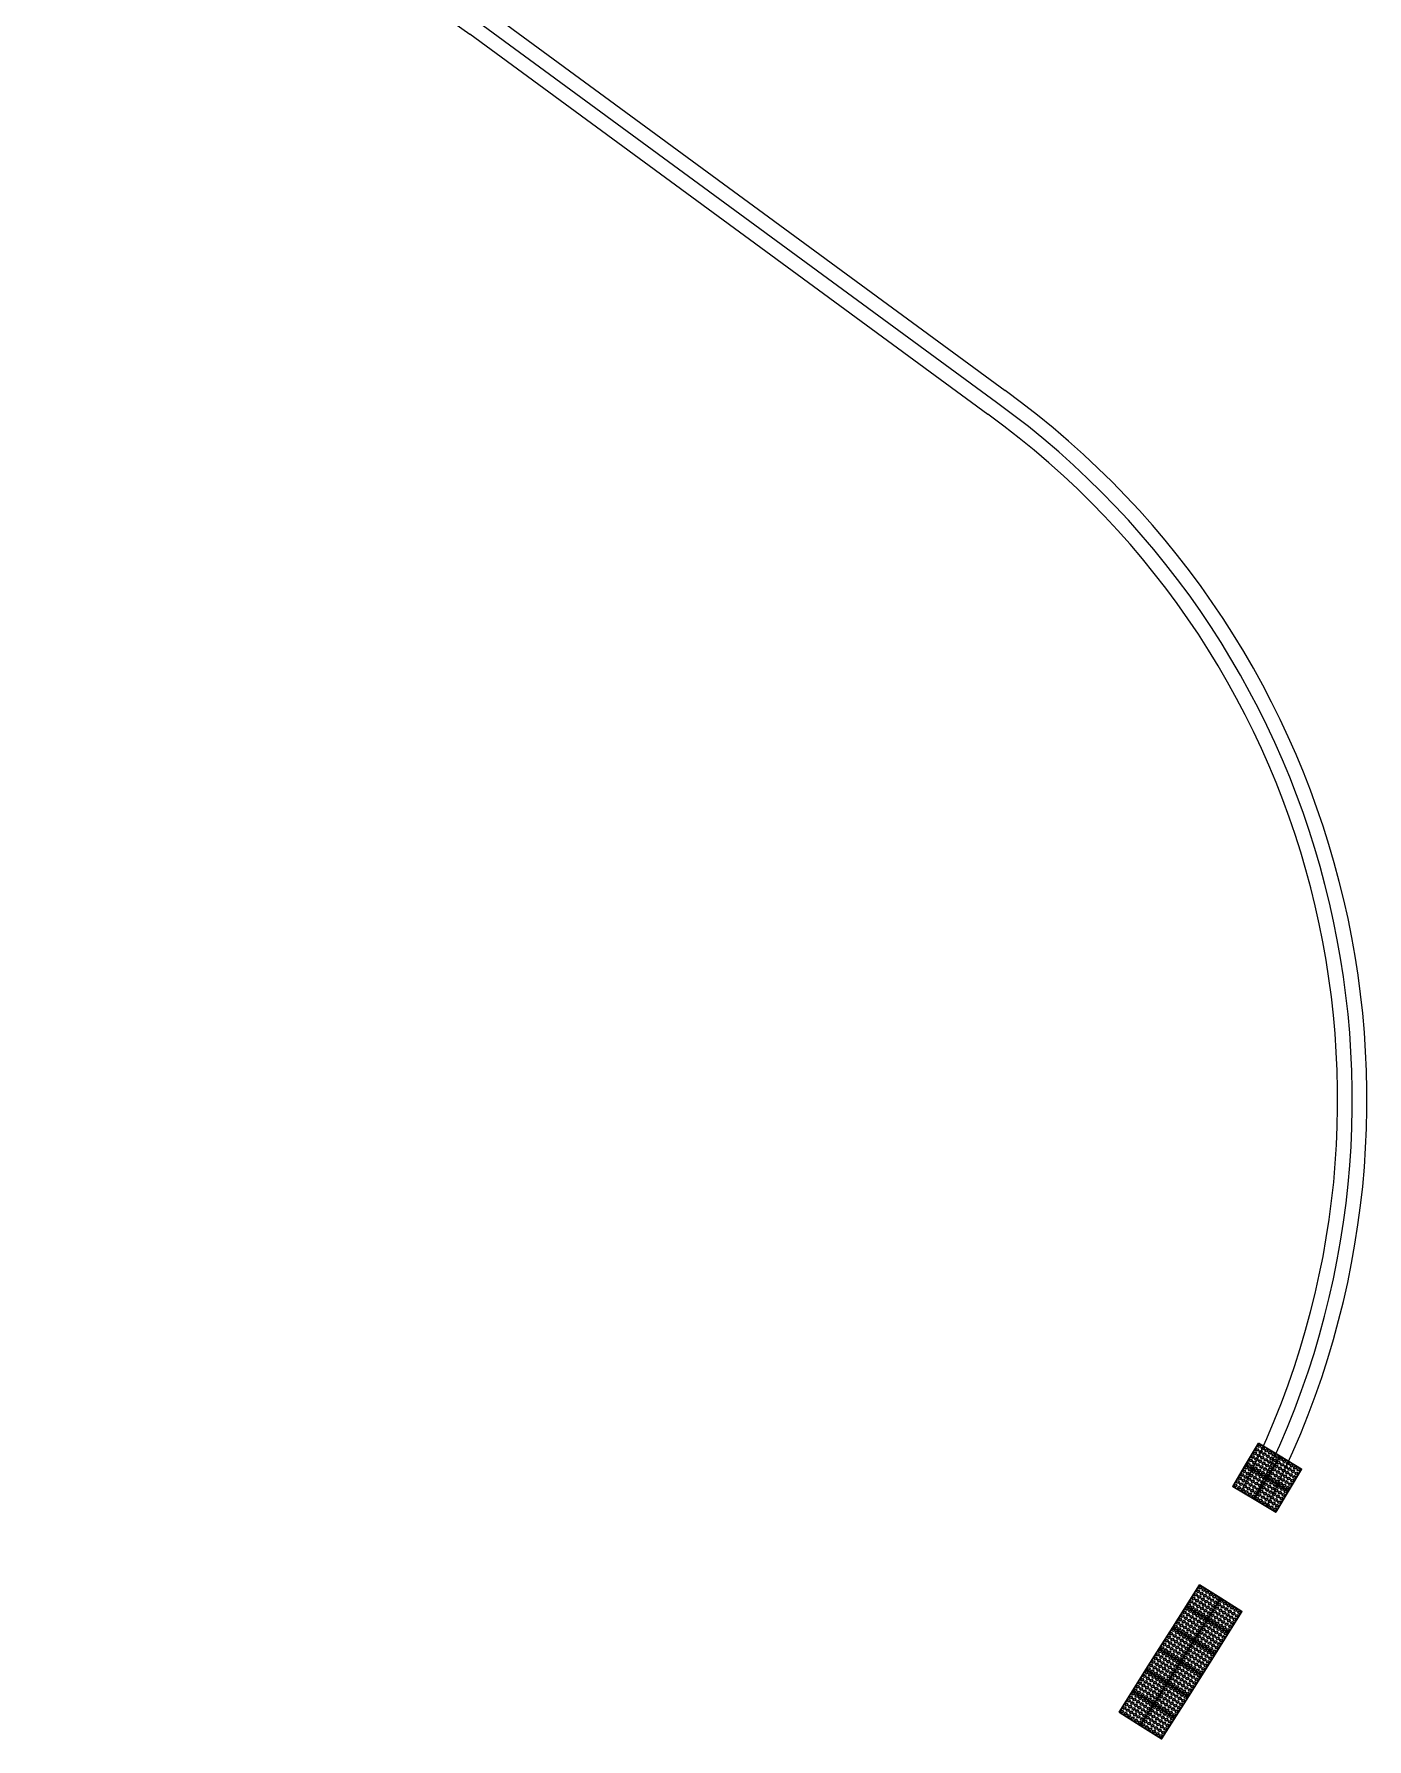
# Model space of a CAD drawing. Header units: millimetres. Extents: x 832728086 to 834530684, y 817551485 to 818349469.
# Drawn here: x 832728256.04 to 832728271.97, y 817960447.4 to 817960467.79 of the extents above; entities that cross this region are included whole.
import ezdxf

# ---------------------------------------------------------------- set-up
doc = ezdxf.new("R2010")
doc.units = ezdxf.units.MM
doc.header["$LTSCALE"] = 100
doc.layers.add('000-helpline', color=30, linetype='Continuous', lineweight=30, plot=False)
doc.layers.add('000-Tactile-l', color=8, linetype='Continuous')

# ---------------------------------------------------------------- blocks, each defined once
blk = doc.blocks.new('tactile')
at = {"layer": '000-helpline', "ltscale": 0.015}
for points in [[(834142.374, 817931.171), (834142.631, 817931.016), (834142.477, 817930.759), (834142.219, 817930.913)], [(834142.219, 817930.913), (834142.477, 817930.759), (834142.322, 817930.502), (834142.065, 817930.656)], [(834142.631, 817931.016), (834142.888, 817930.862), (834142.734, 817930.604), (834142.477, 817930.759)], [(834142.477, 817930.759), (834142.734, 817930.604), (834142.579, 817930.347), (834142.322, 817930.502)], [(834141.509, 817929.225), (834141.669, 817929.478), (834141.922, 817929.318), (834141.762, 817929.065)], [(834141.762, 817929.065), (834141.922, 817929.318), (834142.176, 817929.158), (834142.016, 817928.904)], [(834141.348, 817928.971), (834141.509, 817929.225), (834141.762, 817929.065), (834141.602, 817928.811)], [(834141.602, 817928.811), (834141.762, 817929.065), (834142.016, 817928.904), (834141.856, 817928.651)], [(834141.188, 817928.717), (834141.348, 817928.971), (834141.602, 817928.811), (834141.442, 817928.557)], [(834141.028, 817928.464), (834141.188, 817928.717), (834141.442, 817928.557), (834141.282, 817928.304)], [(834141.442, 817928.557), (834141.602, 817928.811), (834141.856, 817928.651), (834141.696, 817928.397)], [(834140.868, 817928.21), (834141.028, 817928.464), (834141.282, 817928.304), (834141.122, 817928.05)], [(834141.282, 817928.304), (834141.442, 817928.557), (834141.696, 817928.397), (834141.535, 817928.143)], [(834141.122, 817928.05), (834141.282, 817928.304), (834141.535, 817928.143), (834141.375, 817927.89)], [(834140.708, 817927.956), (834140.868, 817928.21), (834141.122, 817928.05), (834140.961, 817927.796)], [(834140.961, 817927.796), (834141.122, 817928.05), (834141.375, 817927.89), (834141.215, 817927.636)]]:
    blk.add_lwpolyline(points, close=True, dxfattribs=at)
at = {"layer": '000-Tactile-l', "ltscale": 5e-05}
for p, q in [((834139.346, 817943.757), (834133.151, 817948.305)), ((834139.14, 817943.474), (834132.947, 817948.021)), ((834139.243, 817943.616), (834133.049, 817948.163))]:
    blk.add_line(p, q, dxfattribs=at)
at = {"layer": '000-Tactile-l'}
for points in [[(834142.065, 817930.656), (834142.374, 817931.171), (834142.888, 817930.862), (834142.579, 817930.347)], [(834141.856, 817928.651), (834141.348, 817928.971), (834141.669, 817929.478), (834142.176, 817929.158)], [(834141.535, 817928.143), (834141.028, 817928.464), (834141.348, 817928.971), (834141.856, 817928.651)], [(834141.215, 817927.636), (834140.708, 817927.956), (834141.028, 817928.464), (834141.535, 817928.143)]]:
    blk.add_lwpolyline(points, close=True, dxfattribs=at)
at = {"layer": '000-Tactile-l', "ltscale": 0.015}
for centre, radius in [((834142.357, 817931.093), 0.0175), ((834142.357, 817931.093), 0.0125), ((834142.383, 817931.136), 0.0175), ((834142.383, 817931.136), 0.0125), ((834142.425, 817931.11), 0.0175), ((834142.425, 817931.11), 0.0125), ((834142.468, 817931.085), 0.0175), ((834142.228, 817930.879), 0.0175), ((834142.254, 817930.922), 0.0175), ((834142.254, 817930.922), 0.0125), ((834142.28, 817930.965), 0.0175), ((834142.28, 817930.965), 0.0125), ((834142.297, 817930.896), 0.0175), ((834142.297, 817930.896), 0.0125), ((834142.305, 817931.008), 0.0175), ((834142.305, 817931.008), 0.0125), ((834142.322, 817930.939), 0.0175), ((834142.322, 817930.939), 0.0125), ((834142.331, 817931.051), 0.0175), ((834142.331, 817931.051), 0.0125), ((834142.348, 817930.982), 0.0175), ((834142.348, 817930.982), 0.0125), ((834142.365, 817930.913), 0.0175), ((834142.365, 817930.913), 0.0125), ((834142.374, 817931.025), 0.0175), ((834142.374, 817931.025), 0.0125), ((834142.391, 817930.956), 0.0175), ((834142.391, 817930.956), 0.0125), ((834142.4, 817931.068), 0.0175), ((834142.4, 817931.068), 0.0125), ((834142.408, 817930.888), 0.0175), ((834142.408, 817930.888), 0.0125), ((834142.417, 817930.999), 0.0175), ((834142.417, 817930.999), 0.0125), ((834142.434, 817930.93), 0.0175), ((834142.434, 817930.93), 0.0125), ((834142.443, 817931.042), 0.0175), ((834142.443, 817931.042), 0.0125), ((834142.46, 817930.973), 0.0175), ((834142.46, 817930.973), 0.0125), ((834142.468, 817931.085), 0.0125), ((834142.477, 817930.905), 0.0175), ((834142.477, 817930.905), 0.0125), ((834142.485, 817931.016), 0.0175), ((834142.485, 817931.016), 0.0125), ((834142.502, 817930.948), 0.0175), ((834142.502, 817930.948), 0.0125), ((834142.511, 817931.059), 0.0175), ((834142.511, 817931.059), 0.0125), ((834142.52, 817930.879), 0.0175), ((834142.528, 817930.99), 0.0175), ((834142.528, 817930.99), 0.0125), ((834142.545, 817930.922), 0.0175), ((834142.545, 817930.922), 0.0125), ((834142.554, 817931.033), 0.0175), ((834142.554, 817931.033), 0.0125), ((834142.571, 817930.965), 0.0175), ((834142.571, 817930.965), 0.0125), ((834142.588, 817930.896), 0.0175), ((834142.588, 817930.896), 0.0125), ((834142.597, 817931.007), 0.0175), ((834142.597, 817931.007), 0.0125), ((834142.614, 817930.939), 0.0175), ((834142.614, 817930.939), 0.0125), ((834142.64, 817930.982), 0.0175), ((834142.64, 817930.982), 0.0125), ((834142.657, 817930.913), 0.0175), ((834142.657, 817930.913), 0.0125), ((834142.683, 817930.956), 0.0175), ((834142.683, 817930.956), 0.0125), ((834142.7, 817930.887), 0.0175), ((834142.7, 817930.887), 0.0125), ((834142.725, 817930.93), 0.0175), ((834142.725, 817930.93), 0.0125), ((834142.768, 817930.904), 0.0175), ((834142.768, 817930.904), 0.0125), ((834142.811, 817930.879), 0.0175), ((834142.125, 817930.708), 0.0175), ((834142.125, 817930.708), 0.0125), ((834142.151, 817930.751), 0.0175), ((834142.151, 817930.751), 0.0125), ((834142.168, 817930.682), 0.0175), ((834142.168, 817930.682), 0.0125), ((834142.177, 817930.793), 0.0175), ((834142.177, 817930.793), 0.0125), ((834142.194, 817930.725), 0.0175), ((834142.194, 817930.725), 0.0125), ((834142.202, 817930.836), 0.0175), ((834142.202, 817930.836), 0.0125), ((834142.219, 817930.768), 0.0175), ((834142.219, 817930.768), 0.0125), ((834142.228, 817930.879), 0.0125), ((834142.236, 817930.699), 0.0175), ((834142.236, 817930.699), 0.0125), ((834142.245, 817930.81), 0.0175), ((834142.245, 817930.81), 0.0125), ((834142.262, 817930.742), 0.0175), ((834142.262, 817930.742), 0.0125), ((834142.271, 817930.853), 0.0175), ((834142.271, 817930.853), 0.0125), ((834142.288, 817930.785), 0.0175), ((834142.288, 817930.785), 0.0125), ((834142.305, 817930.716), 0.0175), ((834142.305, 817930.716), 0.0125), ((834142.314, 817930.828), 0.0175), ((834142.314, 817930.828), 0.0125), ((834142.331, 817930.759), 0.0175), ((834142.331, 817930.759), 0.0125), ((834142.339, 817930.87), 0.0175), ((834142.339, 817930.87), 0.0125), ((834142.348, 817930.69), 0.0175), ((834142.348, 817930.69), 0.0125), ((834142.357, 817930.802), 0.0175), ((834142.357, 817930.802), 0.0125), ((834142.374, 817930.733), 0.0175), ((834142.374, 817930.733), 0.0125), ((834142.382, 817930.845), 0.0175), ((834142.382, 817930.845), 0.0125), ((834142.399, 817930.776), 0.0175), ((834142.399, 817930.776), 0.0125), ((834142.417, 817930.707), 0.0175), ((834142.417, 817930.707), 0.0125), ((834142.425, 817930.819), 0.0175), ((834142.425, 817930.819), 0.0125), ((834142.442, 817930.75), 0.0175), ((834142.442, 817930.75), 0.0125), ((834142.451, 817930.862), 0.0175), ((834142.451, 817930.862), 0.0125), ((834142.459, 817930.682), 0.0175), ((834142.459, 817930.682), 0.0125), ((834142.468, 817930.793), 0.0175), ((834142.468, 817930.793), 0.0125), ((834142.485, 817930.725), 0.0175), ((834142.485, 817930.725), 0.0125), ((834142.494, 817930.836), 0.0175), ((834142.494, 817930.836), 0.0125), ((834142.511, 817930.767), 0.0175), ((834142.511, 817930.767), 0.0125), ((834142.52, 817930.879), 0.0125), ((834142.528, 817930.699), 0.0175), ((834142.528, 817930.699), 0.0125), ((834142.537, 817930.81), 0.0175), ((834142.537, 817930.81), 0.0125), ((834142.554, 817930.742), 0.0175), ((834142.554, 817930.742), 0.0125), ((834142.562, 817930.853), 0.0175), ((834142.562, 817930.853), 0.0125), ((834142.58, 817930.785), 0.0175), ((834142.58, 817930.785), 0.0125), ((834142.597, 817930.716), 0.0175), ((834142.597, 817930.716), 0.0125), ((834142.605, 817930.827), 0.0175), ((834142.605, 817930.827), 0.0125), ((834142.622, 817930.759), 0.0175), ((834142.622, 817930.759), 0.0125), ((834142.631, 817930.87), 0.0175), ((834142.631, 817930.87), 0.0125), ((834142.64, 817930.69), 0.0175), ((834142.64, 817930.69), 0.0125), ((834142.648, 817930.802), 0.0175), ((834142.648, 817930.802), 0.0125), ((834142.665, 817930.733), 0.0175), ((834142.665, 817930.733), 0.0125), ((834142.674, 817930.844), 0.0175), ((834142.674, 817930.844), 0.0125), ((834142.691, 817930.776), 0.0175), ((834142.691, 817930.776), 0.0125), ((834142.708, 817930.707), 0.0175), ((834142.708, 817930.707), 0.0125), ((834142.717, 817930.819), 0.0175), ((834142.717, 817930.819), 0.0125), ((834142.734, 817930.75), 0.0175), ((834142.734, 817930.75), 0.0125), ((834142.743, 817930.862), 0.0175), ((834142.743, 817930.862), 0.0125), ((834142.751, 817930.682), 0.0175), ((834142.751, 817930.682), 0.0125), ((834142.76, 817930.793), 0.0175), ((834142.76, 817930.793), 0.0125), ((834142.777, 817930.724), 0.0175), ((834142.777, 817930.724), 0.0125), ((834142.785, 817930.836), 0.0175), ((834142.785, 817930.836), 0.0125), ((834142.802, 817930.767), 0.0175), ((834142.802, 817930.767), 0.0125), ((834142.811, 817930.879), 0.0125), ((834142.828, 817930.81), 0.0175), ((834142.828, 817930.81), 0.0125), ((834142.854, 817930.853), 0.0175), ((834142.854, 817930.853), 0.0125), ((834142.099, 817930.665), 0.0175), ((834142.099, 817930.665), 0.0125), ((834142.142, 817930.639), 0.0175), ((834142.142, 817930.639), 0.0125), ((834142.185, 817930.613), 0.0175), ((834142.185, 817930.613), 0.0125), ((834142.211, 817930.656), 0.0175), ((834142.211, 817930.656), 0.0125), ((834142.228, 817930.588), 0.0175), ((834142.228, 817930.588), 0.0125), ((834142.254, 817930.63), 0.0175), ((834142.254, 817930.63), 0.0125), ((834142.271, 817930.562), 0.0175), ((834142.271, 817930.562), 0.0125), ((834142.279, 817930.673), 0.0175), ((834142.279, 817930.673), 0.0125), ((834142.296, 817930.605), 0.0175), ((834142.296, 817930.605), 0.0125), ((834142.314, 817930.536), 0.0175), ((834142.314, 817930.536), 0.0125), ((834142.322, 817930.647), 0.0175), ((834142.322, 817930.647), 0.0125), ((834142.339, 817930.579), 0.0175), ((834142.339, 817930.579), 0.0125), ((834142.356, 817930.51), 0.0175), ((834142.356, 817930.51), 0.0125), ((834142.365, 817930.622), 0.0175), ((834142.365, 817930.622), 0.0125), ((834142.382, 817930.553), 0.0175), ((834142.382, 817930.553), 0.0125), ((834142.391, 817930.665), 0.0175), ((834142.391, 817930.665), 0.0125), ((834142.399, 817930.485), 0.0175), ((834142.399, 817930.485), 0.0125), ((834142.408, 817930.596), 0.0175), ((834142.408, 817930.596), 0.0125), ((834142.425, 817930.527), 0.0175), ((834142.425, 817930.527), 0.0125), ((834142.434, 817930.639), 0.0175), ((834142.434, 817930.639), 0.0125), ((834142.451, 817930.57), 0.0175), ((834142.451, 817930.57), 0.0125), ((834142.468, 817930.502), 0.0175), ((834142.468, 817930.502), 0.0125), ((834142.477, 817930.613), 0.0175), ((834142.477, 817930.613), 0.0125), ((834142.494, 817930.544), 0.0175), ((834142.494, 817930.544), 0.0125), ((834142.502, 817930.656), 0.0175), ((834142.502, 817930.656), 0.0125), ((834142.511, 817930.476), 0.0175), ((834142.511, 817930.476), 0.0125), ((834142.519, 817930.587), 0.0175), ((834142.519, 817930.587), 0.0125), ((834142.536, 817930.519), 0.0175), ((834142.536, 817930.519), 0.0125), ((834142.545, 817930.63), 0.0175), ((834142.545, 817930.63), 0.0125), ((834142.562, 817930.562), 0.0175), ((834142.562, 817930.562), 0.0125), ((834142.571, 817930.673), 0.0175), ((834142.571, 817930.673), 0.0125), ((834142.579, 817930.493), 0.0175), ((834142.579, 817930.493), 0.0125), ((834142.588, 817930.604), 0.0175), ((834142.588, 817930.604), 0.0125), ((834142.605, 817930.536), 0.0175), ((834142.605, 817930.536), 0.0125), ((834142.614, 817930.647), 0.0175), ((834142.614, 817930.647), 0.0125), ((834142.631, 817930.579), 0.0175), ((834142.631, 817930.579), 0.0125), ((834142.648, 817930.51), 0.0175), ((834142.648, 817930.51), 0.0125), ((834142.657, 817930.622), 0.0175), ((834142.657, 817930.622), 0.0125), ((834142.674, 817930.553), 0.0175), ((834142.674, 817930.553), 0.0125), ((834142.682, 817930.664), 0.0175), ((834142.682, 817930.664), 0.0125), ((834142.699, 817930.596), 0.0175), ((834142.699, 817930.596), 0.0125), ((834142.725, 817930.639), 0.0175), ((834142.725, 817930.639), 0.0125), ((834142.442, 817930.459), 0.0175), ((834142.442, 817930.459), 0.0125), ((834142.485, 817930.433), 0.0175), ((834142.485, 817930.433), 0.0125), ((834142.528, 817930.407), 0.0175), ((834142.528, 817930.407), 0.0125), ((834142.554, 817930.45), 0.0175), ((834142.554, 817930.45), 0.0125), ((834142.571, 817930.382), 0.0175), ((834142.571, 817930.382), 0.0125), ((834142.596, 817930.424), 0.0175), ((834142.596, 817930.424), 0.0125), ((834142.622, 817930.467), 0.0175), ((834142.622, 817930.467), 0.0125), ((834141.57, 817929.275), 0.0175), ((834141.57, 817929.275), 0.0125), ((834141.596, 817929.317), 0.0175), ((834141.596, 817929.317), 0.0125), ((834141.612, 817929.248), 0.0175), ((834141.623, 817929.359), 0.0175), ((834141.623, 817929.359), 0.0125), ((834141.639, 817929.29), 0.0175), ((834141.639, 817929.29), 0.0125), ((834141.65, 817929.402), 0.0175), ((834141.65, 817929.402), 0.0125), ((834141.665, 817929.333), 0.0175), ((834141.665, 817929.333), 0.0125), ((834141.676, 817929.444), 0.0175), ((834141.681, 817929.264), 0.0175), ((834141.676, 817929.444), 0.0125), ((834141.681, 817929.264), 0.0125), ((834141.692, 817929.375), 0.0175), ((834141.692, 817929.375), 0.0125), ((834141.708, 817929.306), 0.0175), ((834141.708, 817929.306), 0.0125), ((834141.719, 817929.417), 0.0175), ((834141.719, 817929.417), 0.0125), ((834141.734, 817929.348), 0.0175), ((834141.734, 817929.348), 0.0125), ((834141.75, 817929.279), 0.0175), ((834141.75, 817929.279), 0.0125), ((834141.761, 817929.391), 0.0175), ((834141.761, 817929.391), 0.0125), ((834141.777, 817929.322), 0.0175), ((834141.777, 817929.322), 0.0125), ((834141.792, 817929.253), 0.0175), ((834141.792, 817929.253), 0.0125), ((834141.803, 817929.364), 0.0175), ((834141.803, 817929.364), 0.0125), ((834141.819, 817929.295), 0.0175), ((834141.819, 817929.295), 0.0125), ((834141.846, 817929.337), 0.0175), ((834141.846, 817929.337), 0.0125), ((834141.861, 817929.268), 0.0175), ((834141.861, 817929.268), 0.0125), ((834141.888, 817929.31), 0.0175), ((834141.888, 817929.31), 0.0125), ((834141.93, 817929.284), 0.0175), ((834141.93, 817929.284), 0.0125), ((834141.972, 817929.257), 0.0175), ((834141.972, 817929.257), 0.0125), ((834141.436, 817929.063), 0.0175), ((834141.436, 817929.063), 0.0125), ((834141.463, 817929.106), 0.0175), ((834141.463, 817929.106), 0.0125), ((834141.49, 817929.148), 0.0175), ((834141.49, 817929.148), 0.0125), ((834141.505, 817929.079), 0.0175), ((834141.505, 817929.079), 0.0125), ((834141.516, 817929.19), 0.0175), ((834141.516, 817929.19), 0.0125), ((834141.532, 817929.121), 0.0175), ((834141.532, 817929.121), 0.0125), ((834141.543, 817929.233), 0.0175), ((834141.547, 817929.052), 0.0175), ((834141.543, 817929.233), 0.0125), ((834141.547, 817929.052), 0.0125), ((834141.559, 817929.164), 0.0175), ((834141.559, 817929.164), 0.0125), ((834141.574, 817929.095), 0.0175), ((834141.574, 817929.095), 0.0125), ((834141.585, 817929.206), 0.0175), ((834141.585, 817929.206), 0.0125), ((834141.601, 817929.137), 0.0175), ((834141.601, 817929.137), 0.0125), ((834141.612, 817929.248), 0.0125), ((834141.616, 817929.068), 0.0175), ((834141.616, 817929.068), 0.0125), ((834141.628, 817929.179), 0.0175), ((834141.628, 817929.179), 0.0125), ((834141.643, 817929.11), 0.0175), ((834141.643, 817929.11), 0.0125), ((834141.654, 817929.221), 0.0175), ((834141.654, 817929.221), 0.0125), ((834141.67, 817929.152), 0.0175), ((834141.67, 817929.152), 0.0125), ((834141.685, 817929.083), 0.0175), ((834141.685, 817929.083), 0.0125), ((834141.697, 817929.195), 0.0175), ((834141.697, 817929.195), 0.0125), ((834141.712, 817929.126), 0.0175), ((834141.712, 817929.126), 0.0125), ((834141.723, 817929.237), 0.0175), ((834141.728, 817929.057), 0.0175), ((834141.723, 817929.237), 0.0125), ((834141.728, 817929.057), 0.0125), ((834141.739, 817929.168), 0.0175), ((834141.739, 817929.168), 0.0125), ((834141.754, 817929.099), 0.0175), ((834141.754, 817929.099), 0.0125), ((834141.766, 817929.21), 0.0175), ((834141.766, 817929.21), 0.0125), ((834141.781, 817929.141), 0.0175), ((834141.781, 817929.141), 0.0125), ((834141.797, 817929.072), 0.0175), ((834141.797, 817929.072), 0.0125), ((834141.808, 817929.184), 0.0175), ((834141.808, 817929.184), 0.0125), ((834141.823, 817929.115), 0.0175), ((834141.823, 817929.115), 0.0125), ((834141.834, 817929.226), 0.0175), ((834141.839, 817929.046), 0.0175), ((834141.834, 817929.226), 0.0125), ((834141.85, 817929.157), 0.0175), ((834141.85, 817929.157), 0.0125), ((834141.866, 817929.088), 0.0175), ((834141.866, 817929.088), 0.0125), ((834141.877, 817929.199), 0.0175), ((834141.877, 817929.199), 0.0125), ((834141.892, 817929.13), 0.0175), ((834141.892, 817929.13), 0.0125), ((834141.903, 817929.241), 0.0175), ((834141.908, 817929.061), 0.0175), ((834141.903, 817929.241), 0.0125), ((834141.908, 817929.061), 0.0125), ((834141.919, 817929.173), 0.0175), ((834141.919, 817929.173), 0.0125), ((834141.935, 817929.104), 0.0175), ((834141.935, 817929.104), 0.0125), ((834141.946, 817929.215), 0.0175), ((834141.946, 817929.215), 0.0125), ((834141.961, 817929.146), 0.0175), ((834141.961, 817929.146), 0.0125), ((834141.977, 817929.077), 0.0175), ((834141.977, 817929.077), 0.0125), ((834141.988, 817929.188), 0.0175), ((834141.988, 817929.188), 0.0125), ((834142.004, 817929.119), 0.0175), ((834142.004, 817929.119), 0.0125), ((834142.015, 817929.23), 0.0175), ((834142.015, 817929.23), 0.0125), ((834142.019, 817929.05), 0.0175), ((834142.019, 817929.05), 0.0125), ((834142.03, 817929.161), 0.0175), ((834142.03, 817929.161), 0.0125), ((834142.046, 817929.092), 0.0175), ((834142.046, 817929.092), 0.0125), ((834142.057, 817929.204), 0.0175), ((834142.057, 817929.204), 0.0125), ((834142.073, 817929.135), 0.0175), ((834142.073, 817929.135), 0.0125), ((834142.088, 817929.066), 0.0175), ((834142.088, 817929.066), 0.0125), ((834142.099, 817929.177), 0.0175), ((834142.099, 817929.177), 0.0125), ((834142.115, 817929.108), 0.0175), ((834142.115, 817929.108), 0.0125), ((834142.142, 817929.15), 0.0175), ((834142.142, 817929.15), 0.0125), ((834141.303, 817928.852), 0.0175), ((834141.303, 817928.852), 0.0125), ((834141.329, 817928.894), 0.0175), ((834141.329, 817928.894), 0.0125), ((834141.356, 817928.937), 0.0175), ((834141.356, 817928.937), 0.0125), ((834141.372, 817928.868), 0.0175), ((834141.372, 817928.868), 0.0125), ((834141.383, 817928.979), 0.0175), ((834141.383, 817928.979), 0.0125), ((834141.398, 817928.91), 0.0175), ((834141.398, 817928.91), 0.0125), ((834141.41, 817929.021), 0.0175), ((834141.41, 817929.021), 0.0125), ((834141.414, 817928.841), 0.0175), ((834141.425, 817928.952), 0.0175), ((834141.425, 817928.952), 0.0125), ((834141.441, 817928.883), 0.0175), ((834141.441, 817928.883), 0.0125), ((834141.452, 817928.994), 0.0175), ((834141.452, 817928.994), 0.0125), ((834141.467, 817928.925), 0.0175), ((834141.467, 817928.925), 0.0125), ((834141.479, 817929.037), 0.0175), ((834141.479, 817929.037), 0.0125), ((834141.483, 817928.856), 0.0175), ((834141.483, 817928.856), 0.0125), ((834141.494, 817928.968), 0.0175), ((834141.494, 817928.968), 0.0125), ((834141.51, 817928.899), 0.0175), ((834141.51, 817928.899), 0.0125), ((834141.521, 817929.01), 0.0175), ((834141.521, 817929.01), 0.0125), ((834141.536, 817928.941), 0.0175), ((834141.536, 817928.941), 0.0125), ((834141.552, 817928.872), 0.0175), ((834141.552, 817928.872), 0.0125), ((834141.563, 817928.983), 0.0175), ((834141.563, 817928.983), 0.0125), ((834141.579, 817928.914), 0.0175), ((834141.579, 817928.914), 0.0125), ((834141.59, 817929.026), 0.0175), ((834141.59, 817929.026), 0.0125), ((834141.594, 817928.845), 0.0175), ((834141.594, 817928.845), 0.0125), ((834141.605, 817928.957), 0.0175), ((834141.605, 817928.957), 0.0125), ((834141.621, 817928.888), 0.0175), ((834141.621, 817928.888), 0.0125), ((834141.632, 817928.999), 0.0175), ((834141.632, 817928.999), 0.0125), ((834141.648, 817928.93), 0.0175), ((834141.648, 817928.93), 0.0125), ((834141.659, 817929.041), 0.0175), ((834141.659, 817929.041), 0.0125), ((834141.663, 817928.861), 0.0175), ((834141.663, 817928.861), 0.0125), ((834141.674, 817928.972), 0.0175), ((834141.674, 817928.972), 0.0125), ((834141.69, 817928.903), 0.0175), ((834141.69, 817928.903), 0.0125), ((834141.701, 817929.014), 0.0175), ((834141.701, 817929.014), 0.0125), ((834141.717, 817928.946), 0.0175), ((834141.717, 817928.946), 0.0125), ((834141.732, 817928.877), 0.0175), ((834141.732, 817928.877), 0.0125), ((834141.743, 817928.988), 0.0175), ((834141.743, 817928.988), 0.0125), ((834141.759, 817928.919), 0.0175), ((834141.759, 817928.919), 0.0125), ((834141.77, 817929.03), 0.0175), ((834141.77, 817929.03), 0.0125), ((834141.774, 817928.85), 0.0175), ((834141.774, 817928.85), 0.0125), ((834141.786, 817928.961), 0.0175), ((834141.786, 817928.961), 0.0125), ((834141.801, 817928.892), 0.0175), ((834141.801, 817928.892), 0.0125), ((834141.812, 817929.003), 0.0175), ((834141.812, 817929.003), 0.0125), ((834141.828, 817928.934), 0.0175), ((834141.828, 817928.934), 0.0125), ((834141.839, 817929.046), 0.0125), ((834141.843, 817928.865), 0.0175), ((834141.843, 817928.865), 0.0125), ((834141.855, 817928.977), 0.0175), ((834141.855, 817928.977), 0.0125), ((834141.87, 817928.908), 0.0175), ((834141.87, 817928.908), 0.0125), ((834141.881, 817929.019), 0.0175), ((834141.881, 817929.019), 0.0125), ((834141.897, 817928.95), 0.0175), ((834141.897, 817928.95), 0.0125), ((834141.912, 817928.881), 0.0175), ((834141.912, 817928.881), 0.0125), ((834141.924, 817928.992), 0.0175), ((834141.924, 817928.992), 0.0125), ((834141.939, 817928.923), 0.0175), ((834141.939, 817928.923), 0.0125), ((834141.95, 817929.035), 0.0175), ((834141.955, 817928.854), 0.0175), ((834141.95, 817929.035), 0.0125), ((834141.955, 817928.854), 0.0125), ((834141.966, 817928.966), 0.0175), ((834141.966, 817928.966), 0.0125), ((834141.981, 817928.897), 0.0175), ((834141.981, 817928.897), 0.0125), ((834141.992, 817929.008), 0.0175), ((834141.992, 817929.008), 0.0125), ((834142.008, 817928.939), 0.0175), ((834142.008, 817928.939), 0.0125), ((834142.035, 817928.981), 0.0175), ((834142.035, 817928.981), 0.0125), ((834142.061, 817929.023), 0.0175), ((834142.061, 817929.023), 0.0125), ((834141.169, 817928.641), 0.0175), ((834141.196, 817928.683), 0.0175), ((834141.196, 817928.683), 0.0125), ((834141.223, 817928.725), 0.0175), ((834141.223, 817928.725), 0.0125), ((834141.238, 817928.656), 0.0175), ((834141.238, 817928.656), 0.0125), ((834141.249, 817928.767), 0.0175), ((834141.249, 817928.767), 0.0125), ((834141.265, 817928.698), 0.0175), ((834141.265, 817928.698), 0.0125), ((834141.276, 817928.81), 0.0175), ((834141.276, 817928.81), 0.0125), ((834141.292, 817928.741), 0.0175), ((834141.292, 817928.741), 0.0125), ((834141.307, 817928.672), 0.0175), ((834141.307, 817928.672), 0.0125), ((834141.318, 817928.783), 0.0175), ((834141.318, 817928.783), 0.0125), ((834141.334, 817928.714), 0.0175), ((834141.334, 817928.714), 0.0125), ((834141.345, 817928.825), 0.0175), ((834141.35, 817928.645), 0.0175), ((834141.345, 817928.825), 0.0125), ((834141.35, 817928.645), 0.0125), ((834141.361, 817928.756), 0.0175), ((834141.361, 817928.756), 0.0125), ((834141.376, 817928.687), 0.0175), ((834141.376, 817928.687), 0.0125), ((834141.387, 817928.799), 0.0175), ((834141.387, 817928.799), 0.0125), ((834141.403, 817928.73), 0.0175), ((834141.403, 817928.73), 0.0125), ((834141.419, 817928.661), 0.0175), ((834141.414, 817928.841), 0.0125), ((834141.419, 817928.661), 0.0125), ((834141.43, 817928.772), 0.0175), ((834141.43, 817928.772), 0.0125), ((834141.445, 817928.703), 0.0175), ((834141.445, 817928.703), 0.0125), ((834141.456, 817928.814), 0.0175), ((834141.456, 817928.814), 0.0125), ((834141.472, 817928.745), 0.0175), ((834141.472, 817928.745), 0.0125), ((834141.487, 817928.676), 0.0175), ((834141.487, 817928.676), 0.0125), ((834141.499, 817928.788), 0.0175), ((834141.499, 817928.788), 0.0125), ((834141.514, 817928.719), 0.0175), ((834141.514, 817928.719), 0.0125), ((834141.525, 817928.83), 0.0175), ((834141.53, 817928.65), 0.0175), ((834141.525, 817928.83), 0.0125), ((834141.53, 817928.65), 0.0125), ((834141.541, 817928.761), 0.0175), ((834141.541, 817928.761), 0.0125), ((834141.556, 817928.692), 0.0175), ((834141.556, 817928.692), 0.0125), ((834141.568, 817928.803), 0.0175), ((834141.568, 817928.803), 0.0125), ((834141.583, 817928.734), 0.0175), ((834141.583, 817928.734), 0.0125), ((834141.599, 817928.665), 0.0175), ((834141.599, 817928.665), 0.0125), ((834141.61, 817928.776), 0.0175), ((834141.61, 817928.776), 0.0125), ((834141.625, 817928.707), 0.0175), ((834141.625, 817928.707), 0.0125), ((834141.637, 817928.819), 0.0175), ((834141.637, 817928.819), 0.0125), ((834141.641, 817928.638), 0.0175), ((834141.652, 817928.75), 0.0175), ((834141.652, 817928.75), 0.0125), ((834141.668, 817928.681), 0.0175), ((834141.668, 817928.681), 0.0125), ((834141.679, 817928.792), 0.0175), ((834141.679, 817928.792), 0.0125), ((834141.694, 817928.723), 0.0175), ((834141.694, 817928.723), 0.0125), ((834141.706, 817928.834), 0.0175), ((834141.71, 817928.654), 0.0175), ((834141.706, 817928.834), 0.0125), ((834141.71, 817928.654), 0.0125), ((834141.721, 817928.765), 0.0175), ((834141.721, 817928.765), 0.0125), ((834141.737, 817928.696), 0.0175), ((834141.737, 817928.696), 0.0125), ((834141.748, 817928.808), 0.0175), ((834141.748, 817928.808), 0.0125), ((834141.763, 817928.739), 0.0175), ((834141.763, 817928.739), 0.0125), ((834141.779, 817928.67), 0.0175), ((834141.779, 817928.67), 0.0125), ((834141.79, 817928.781), 0.0175), ((834141.79, 817928.781), 0.0125), ((834141.806, 817928.712), 0.0175), ((834141.806, 817928.712), 0.0125), ((834141.817, 817928.823), 0.0175), ((834141.817, 817928.823), 0.0125), ((834141.821, 817928.643), 0.0175), ((834141.821, 817928.643), 0.0125), ((834141.832, 817928.754), 0.0175), ((834141.832, 817928.754), 0.0125), ((834141.848, 817928.685), 0.0175), ((834141.848, 817928.685), 0.0125), ((834141.859, 817928.796), 0.0175), ((834141.859, 817928.796), 0.0125), ((834141.875, 817928.728), 0.0175), ((834141.875, 817928.728), 0.0125), ((834141.886, 817928.839), 0.0175), ((834141.886, 817928.839), 0.0125), ((834141.901, 817928.77), 0.0175), ((834141.901, 817928.77), 0.0125), ((834141.928, 817928.812), 0.0175), ((834141.928, 817928.812), 0.0125), ((834141.063, 817928.472), 0.0175), ((834141.063, 817928.472), 0.0125), ((834141.089, 817928.514), 0.0175), ((834141.089, 817928.514), 0.0125), ((834141.105, 817928.445), 0.0175), ((834141.105, 817928.445), 0.0125), ((834141.116, 817928.556), 0.0175), ((834141.116, 817928.556), 0.0125), ((834141.132, 817928.487), 0.0175), ((834141.132, 817928.487), 0.0125), ((834141.143, 817928.598), 0.0175), ((834141.143, 817928.598), 0.0125), ((834141.158, 817928.529), 0.0175), ((834141.158, 817928.529), 0.0125), ((834141.174, 817928.46), 0.0175), ((834141.169, 817928.641), 0.0125), ((834141.174, 817928.46), 0.0125), ((834141.185, 817928.572), 0.0175), ((834141.185, 817928.572), 0.0125), ((834141.2, 817928.503), 0.0175), ((834141.2, 817928.503), 0.0125), ((834141.212, 817928.614), 0.0175), ((834141.212, 817928.614), 0.0125), ((834141.216, 817928.434), 0.0175), ((834141.227, 817928.545), 0.0175), ((834141.227, 817928.545), 0.0125), ((834141.243, 817928.476), 0.0175), ((834141.243, 817928.476), 0.0125), ((834141.254, 817928.587), 0.0175), ((834141.254, 817928.587), 0.0125), ((834141.269, 817928.518), 0.0175), ((834141.269, 817928.518), 0.0125), ((834141.281, 817928.63), 0.0175), ((834141.281, 817928.63), 0.0125), ((834141.285, 817928.449), 0.0175), ((834141.285, 817928.449), 0.0125), ((834141.296, 817928.561), 0.0175), ((834141.296, 817928.561), 0.0125), ((834141.312, 817928.492), 0.0175), ((834141.312, 817928.492), 0.0125), ((834141.323, 817928.603), 0.0175), ((834141.323, 817928.603), 0.0125), ((834141.338, 817928.534), 0.0175), ((834141.338, 817928.534), 0.0125), ((834141.354, 817928.465), 0.0175), ((834141.354, 817928.465), 0.0125), ((834141.365, 817928.576), 0.0175), ((834141.365, 817928.576), 0.0125), ((834141.381, 817928.507), 0.0175), ((834141.381, 817928.507), 0.0125), ((834141.392, 817928.618), 0.0175), ((834141.392, 817928.618), 0.0125), ((834141.396, 817928.438), 0.0175), ((834141.396, 817928.438), 0.0125), ((834141.407, 817928.549), 0.0175), ((834141.407, 817928.549), 0.0125), ((834141.423, 817928.48), 0.0175), ((834141.423, 817928.48), 0.0125), ((834141.434, 817928.592), 0.0175), ((834141.434, 817928.592), 0.0125), ((834141.45, 817928.523), 0.0175), ((834141.45, 817928.523), 0.0125), ((834141.461, 817928.634), 0.0175), ((834141.461, 817928.634), 0.0125), ((834141.465, 817928.454), 0.0175), ((834141.465, 817928.454), 0.0125), ((834141.476, 817928.565), 0.0175), ((834141.476, 817928.565), 0.0125), ((834141.492, 817928.496), 0.0175), ((834141.492, 817928.496), 0.0125), ((834141.503, 817928.607), 0.0175), ((834141.503, 817928.607), 0.0125), ((834141.519, 817928.538), 0.0175), ((834141.519, 817928.538), 0.0125), ((834141.534, 817928.469), 0.0175), ((834141.534, 817928.469), 0.0125), ((834141.545, 817928.581), 0.0175), ((834141.545, 817928.581), 0.0125), ((834141.561, 817928.512), 0.0175), ((834141.561, 817928.512), 0.0125), ((834141.572, 817928.623), 0.0175), ((834141.577, 817928.443), 0.0175), ((834141.572, 817928.623), 0.0125), ((834141.577, 817928.443), 0.0125), ((834141.588, 817928.554), 0.0175), ((834141.588, 817928.554), 0.0125), ((834141.603, 817928.485), 0.0175), ((834141.603, 817928.485), 0.0125), ((834141.614, 817928.596), 0.0175), ((834141.614, 817928.596), 0.0125), ((834141.63, 817928.527), 0.0175), ((834141.63, 817928.527), 0.0125), ((834141.645, 817928.458), 0.0175), ((834141.641, 817928.638), 0.0125), ((834141.645, 817928.458), 0.0125), ((834141.657, 817928.569), 0.0175), ((834141.657, 817928.569), 0.0125), ((834141.672, 817928.501), 0.0175), ((834141.672, 817928.501), 0.0125), ((834141.683, 817928.612), 0.0175), ((834141.683, 817928.612), 0.0125), ((834141.699, 817928.543), 0.0175), ((834141.699, 817928.543), 0.0125), ((834141.714, 817928.474), 0.0175), ((834141.714, 817928.474), 0.0125), ((834141.726, 817928.585), 0.0175), ((834141.726, 817928.585), 0.0125), ((834141.741, 817928.516), 0.0175), ((834141.741, 817928.516), 0.0125), ((834141.752, 817928.627), 0.0175), ((834141.752, 817928.627), 0.0125), ((834141.768, 817928.558), 0.0175), ((834141.768, 817928.558), 0.0125), ((834141.795, 817928.601), 0.0175), ((834141.795, 817928.601), 0.0125), ((834140.929, 817928.26), 0.0175), ((834140.929, 817928.26), 0.0125), ((834140.956, 817928.302), 0.0175), ((834140.956, 817928.302), 0.0125), ((834140.971, 817928.233), 0.0175), ((834140.971, 817928.233), 0.0125), ((834140.982, 817928.345), 0.0175), ((834140.982, 817928.345), 0.0125), ((834140.998, 817928.276), 0.0175), ((834140.998, 817928.276), 0.0125), ((834141.009, 817928.387), 0.0175), ((834141.009, 817928.387), 0.0125), ((834141.025, 817928.318), 0.0175), ((834141.025, 817928.318), 0.0125), ((834141.036, 817928.429), 0.0175), ((834141.036, 817928.429), 0.0125), ((834141.04, 817928.249), 0.0175), ((834141.04, 817928.249), 0.0125), ((834141.051, 817928.36), 0.0175), ((834141.051, 817928.36), 0.0125), ((834141.067, 817928.291), 0.0175), ((834141.067, 817928.291), 0.0125), ((834141.078, 817928.403), 0.0175), ((834141.078, 817928.403), 0.0125), ((834141.094, 817928.334), 0.0175), ((834141.094, 817928.334), 0.0125), ((834141.109, 817928.265), 0.0175), ((834141.109, 817928.265), 0.0125), ((834141.12, 817928.376), 0.0175), ((834141.12, 817928.376), 0.0125), ((834141.136, 817928.307), 0.0175), ((834141.136, 817928.307), 0.0125), ((834141.147, 817928.418), 0.0175), ((834141.152, 817928.238), 0.0175), ((834141.147, 817928.418), 0.0125), ((834141.152, 817928.238), 0.0125), ((834141.163, 817928.349), 0.0175), ((834141.163, 817928.349), 0.0125), ((834141.178, 817928.28), 0.0175), ((834141.178, 817928.28), 0.0125), ((834141.189, 817928.391), 0.0175), ((834141.189, 817928.391), 0.0125), ((834141.205, 817928.322), 0.0175), ((834141.205, 817928.322), 0.0125), ((834141.221, 817928.253), 0.0175), ((834141.216, 817928.434), 0.0125), ((834141.221, 817928.253), 0.0125), ((834141.232, 817928.365), 0.0175), ((834141.232, 817928.365), 0.0125), ((834141.247, 817928.296), 0.0175), ((834141.247, 817928.296), 0.0125), ((834141.258, 817928.407), 0.0175), ((834141.258, 817928.407), 0.0125), ((834141.274, 817928.338), 0.0175), ((834141.274, 817928.338), 0.0125), ((834141.29, 817928.269), 0.0175), ((834141.29, 817928.269), 0.0125), ((834141.301, 817928.38), 0.0175), ((834141.301, 817928.38), 0.0125), ((834141.316, 817928.311), 0.0175), ((834141.316, 817928.311), 0.0125), ((834141.327, 817928.423), 0.0175), ((834141.332, 817928.242), 0.0175), ((834141.327, 817928.423), 0.0125), ((834141.332, 817928.242), 0.0125), ((834141.343, 817928.354), 0.0175), ((834141.343, 817928.354), 0.0125), ((834141.358, 817928.285), 0.0175), ((834141.358, 817928.285), 0.0125), ((834141.37, 817928.396), 0.0175), ((834141.37, 817928.396), 0.0125), ((834141.385, 817928.327), 0.0175), ((834141.385, 817928.327), 0.0125), ((834141.401, 817928.258), 0.0175), ((834141.401, 817928.258), 0.0125), ((834141.412, 817928.369), 0.0175), ((834141.412, 817928.369), 0.0125), ((834141.427, 817928.3), 0.0175), ((834141.427, 817928.3), 0.0125), ((834141.439, 817928.411), 0.0175), ((834141.439, 817928.411), 0.0125), ((834141.443, 817928.231), 0.0175), ((834141.454, 817928.343), 0.0175), ((834141.454, 817928.343), 0.0125), ((834141.47, 817928.274), 0.0175), ((834141.47, 817928.274), 0.0125), ((834141.481, 817928.385), 0.0175), ((834141.481, 817928.385), 0.0125), ((834141.496, 817928.316), 0.0175), ((834141.496, 817928.316), 0.0125), ((834141.508, 817928.427), 0.0175), ((834141.508, 817928.427), 0.0125), ((834141.512, 817928.247), 0.0175), ((834141.512, 817928.247), 0.0125), ((834141.523, 817928.358), 0.0175), ((834141.523, 817928.358), 0.0125), ((834141.539, 817928.289), 0.0175), ((834141.539, 817928.289), 0.0125), ((834141.55, 817928.4), 0.0175), ((834141.55, 817928.4), 0.0125), ((834141.565, 817928.331), 0.0175), ((834141.565, 817928.331), 0.0125), ((834141.581, 817928.262), 0.0175), ((834141.581, 817928.262), 0.0125), ((834141.592, 817928.374), 0.0175), ((834141.592, 817928.374), 0.0125), ((834141.608, 817928.305), 0.0175), ((834141.608, 817928.305), 0.0125), ((834141.619, 817928.416), 0.0175), ((834141.619, 817928.416), 0.0125), ((834141.634, 817928.347), 0.0175), ((834141.634, 817928.347), 0.0125), ((834141.661, 817928.389), 0.0175), ((834141.661, 817928.389), 0.0125), ((834141.688, 817928.432), 0.0175), ((834141.688, 817928.432), 0.0125), ((834140.796, 817928.049), 0.0175), ((834140.796, 817928.049), 0.0125), ((834140.822, 817928.091), 0.0175), ((834140.822, 817928.091), 0.0125), ((834140.849, 817928.133), 0.0175), ((834140.849, 817928.133), 0.0125), ((834140.865, 817928.064), 0.0175), ((834140.865, 817928.064), 0.0125), ((834140.876, 817928.176), 0.0175), ((834140.876, 817928.176), 0.0125), ((834140.891, 817928.107), 0.0175), ((834140.891, 817928.107), 0.0125), ((834140.902, 817928.218), 0.0175), ((834140.907, 817928.038), 0.0175), ((834140.902, 817928.218), 0.0125), ((834140.907, 817928.038), 0.0125), ((834140.918, 817928.149), 0.0175), ((834140.918, 817928.149), 0.0125), ((834140.934, 817928.08), 0.0175), ((834140.934, 817928.08), 0.0125), ((834140.945, 817928.191), 0.0175), ((834140.945, 817928.191), 0.0125), ((834140.96, 817928.122), 0.0175), ((834140.96, 817928.122), 0.0125), ((834140.976, 817928.053), 0.0175), ((834140.976, 817928.053), 0.0125), ((834140.987, 817928.164), 0.0175), ((834140.987, 817928.164), 0.0125), ((834141.003, 817928.095), 0.0175), ((834141.003, 817928.095), 0.0125), ((834141.014, 817928.207), 0.0175), ((834141.014, 817928.207), 0.0125), ((834141.018, 817928.027), 0.0175), ((834141.029, 817928.138), 0.0175), ((834141.029, 817928.138), 0.0125), ((834141.045, 817928.069), 0.0175), ((834141.045, 817928.069), 0.0125), ((834141.056, 817928.18), 0.0175), ((834141.056, 817928.18), 0.0125), ((834141.072, 817928.111), 0.0175), ((834141.072, 817928.111), 0.0125), ((834141.083, 817928.222), 0.0175), ((834141.083, 817928.222), 0.0125), ((834141.087, 817928.042), 0.0175), ((834141.087, 817928.042), 0.0125), ((834141.098, 817928.153), 0.0175), ((834141.098, 817928.153), 0.0125), ((834141.114, 817928.084), 0.0175), ((834141.114, 817928.084), 0.0125), ((834141.125, 817928.196), 0.0175), ((834141.125, 817928.196), 0.0125), ((834141.14, 817928.127), 0.0175), ((834141.14, 817928.127), 0.0125), ((834141.156, 817928.058), 0.0175), ((834141.156, 817928.058), 0.0125), ((834141.167, 817928.169), 0.0175), ((834141.167, 817928.169), 0.0125), ((834141.183, 817928.1), 0.0175), ((834141.183, 817928.1), 0.0125), ((834141.194, 817928.211), 0.0175), ((834141.194, 817928.211), 0.0125), ((834141.198, 817928.031), 0.0175), ((834141.198, 817928.031), 0.0125), ((834141.209, 817928.142), 0.0175), ((834141.209, 817928.142), 0.0125), ((834141.225, 817928.073), 0.0175), ((834141.225, 817928.073), 0.0125), ((834141.236, 817928.185), 0.0175), ((834141.236, 817928.185), 0.0125), ((834141.252, 817928.116), 0.0175), ((834141.252, 817928.116), 0.0125), ((834141.263, 817928.227), 0.0175), ((834141.263, 817928.227), 0.0125), ((834141.267, 817928.047), 0.0175), ((834141.267, 817928.047), 0.0125), ((834141.278, 817928.158), 0.0175), ((834141.278, 817928.158), 0.0125), ((834141.294, 817928.089), 0.0175), ((834141.294, 817928.089), 0.0125), ((834141.305, 817928.2), 0.0175), ((834141.305, 817928.2), 0.0125), ((834141.321, 817928.131), 0.0175), ((834141.321, 817928.131), 0.0125), ((834141.336, 817928.062), 0.0175), ((834141.336, 817928.062), 0.0125), ((834141.347, 817928.173), 0.0175), ((834141.347, 817928.173), 0.0125), ((834141.363, 817928.104), 0.0175), ((834141.363, 817928.104), 0.0125), ((834141.374, 817928.216), 0.0175), ((834141.379, 817928.035), 0.0175), ((834141.374, 817928.216), 0.0125), ((834141.379, 817928.035), 0.0125), ((834141.39, 817928.147), 0.0175), ((834141.39, 817928.147), 0.0125), ((834141.405, 817928.078), 0.0175), ((834141.405, 817928.078), 0.0125), ((834141.416, 817928.189), 0.0175), ((834141.416, 817928.189), 0.0125), ((834141.432, 817928.12), 0.0175), ((834141.432, 817928.12), 0.0125), ((834141.448, 817928.051), 0.0175), ((834141.443, 817928.231), 0.0125), ((834141.448, 817928.051), 0.0125), ((834141.459, 817928.162), 0.0175), ((834141.459, 817928.162), 0.0125), ((834141.474, 817928.093), 0.0175), ((834141.474, 817928.093), 0.0125), ((834141.485, 817928.205), 0.0175), ((834141.485, 817928.205), 0.0125), ((834141.501, 817928.136), 0.0175), ((834141.501, 817928.136), 0.0125), ((834141.528, 817928.178), 0.0175), ((834141.528, 817928.178), 0.0125), ((834141.554, 817928.22), 0.0175), ((834141.554, 817928.22), 0.0125), ((834140.742, 817927.964), 0.0175), ((834140.742, 817927.964), 0.0125), ((834140.769, 817928.006), 0.0175), ((834140.769, 817928.006), 0.0125), ((834140.785, 817927.937), 0.0175), ((834140.785, 817927.937), 0.0125), ((834140.811, 817927.98), 0.0175), ((834140.811, 817927.98), 0.0125), ((834140.827, 817927.911), 0.0175), ((834140.827, 817927.911), 0.0125), ((834140.838, 817928.022), 0.0175), ((834140.838, 817928.022), 0.0125), ((834140.853, 817927.953), 0.0175), ((834140.853, 817927.953), 0.0125), ((834140.869, 817927.884), 0.0175), ((834140.869, 817927.884), 0.0125), ((834140.88, 817927.995), 0.0175), ((834140.88, 817927.995), 0.0125), ((834140.896, 817927.926), 0.0175), ((834140.896, 817927.926), 0.0125), ((834140.911, 817927.857), 0.0175), ((834140.911, 817927.857), 0.0125), ((834140.922, 817927.969), 0.0175), ((834140.922, 817927.969), 0.0125), ((834140.938, 817927.9), 0.0175), ((834140.938, 817927.9), 0.0125), ((834140.949, 817928.011), 0.0175), ((834140.954, 817927.831), 0.0175), ((834140.949, 817928.011), 0.0125), ((834140.954, 817927.831), 0.0125), ((834140.965, 817927.942), 0.0175), ((834140.965, 817927.942), 0.0125), ((834140.98, 817927.873), 0.0175), ((834140.98, 817927.873), 0.0125), ((834140.991, 817927.984), 0.0175), ((834140.991, 817927.984), 0.0125), ((834141.007, 817927.915), 0.0175), ((834141.007, 817927.915), 0.0125), ((834141.023, 817927.846), 0.0175), ((834141.018, 817928.027), 0.0125), ((834141.023, 817927.846), 0.0125), ((834141.034, 817927.958), 0.0175), ((834141.034, 817927.958), 0.0125), ((834141.049, 817927.889), 0.0175), ((834141.049, 817927.889), 0.0125), ((834141.06, 817928), 0.0175), ((834141.06, 817928), 0.0125), ((834141.076, 817927.931), 0.0175), ((834141.076, 817927.931), 0.0125), ((834141.092, 817927.862), 0.0175), ((834141.092, 817927.862), 0.0125), ((834141.103, 817927.973), 0.0175), ((834141.103, 817927.973), 0.0125), ((834141.118, 817927.904), 0.0175), ((834141.118, 817927.904), 0.0125), ((834141.129, 817928.015), 0.0175), ((834141.134, 817927.835), 0.0175), ((834141.129, 817928.015), 0.0125), ((834141.134, 817927.835), 0.0125), ((834141.145, 817927.946), 0.0175), ((834141.145, 817927.946), 0.0125), ((834141.161, 817927.877), 0.0175), ((834141.161, 817927.877), 0.0125), ((834141.172, 817927.989), 0.0175), ((834141.172, 817927.989), 0.0125), ((834141.187, 817927.92), 0.0175), ((834141.187, 817927.92), 0.0125), ((834141.203, 817927.851), 0.0175), ((834141.203, 817927.851), 0.0125), ((834141.214, 817927.962), 0.0175), ((834141.214, 817927.962), 0.0125), ((834141.23, 817927.893), 0.0175), ((834141.23, 817927.893), 0.0125), ((834141.241, 817928.004), 0.0175), ((834141.241, 817928.004), 0.0125), ((834141.245, 817927.824), 0.0175), ((834141.256, 817927.935), 0.0175), ((834141.256, 817927.935), 0.0125), ((834141.272, 817927.866), 0.0175), ((834141.272, 817927.866), 0.0125), ((834141.283, 817927.978), 0.0175), ((834141.283, 817927.978), 0.0125), ((834141.298, 817927.909), 0.0175), ((834141.298, 817927.909), 0.0125), ((834141.31, 817928.02), 0.0175), ((834141.31, 817928.02), 0.0125), ((834141.314, 817927.84), 0.0175), ((834141.314, 817927.84), 0.0125), ((834141.325, 817927.951), 0.0175), ((834141.325, 817927.951), 0.0125), ((834141.341, 817927.882), 0.0175), ((834141.341, 817927.882), 0.0125), ((834141.352, 817927.993), 0.0175), ((834141.352, 817927.993), 0.0125), ((834141.367, 817927.924), 0.0175), ((834141.367, 817927.924), 0.0125), ((834141.394, 817927.966), 0.0175), ((834141.394, 817927.966), 0.0125), ((834141.421, 817928.009), 0.0175), ((834141.421, 817928.009), 0.0125), ((834140.996, 817927.804), 0.0175), ((834140.996, 817927.804), 0.0125), ((834141.038, 817927.777), 0.0175), ((834141.038, 817927.777), 0.0125), ((834141.065, 817927.82), 0.0175), ((834141.065, 817927.82), 0.0125), ((834141.08, 817927.751), 0.0175), ((834141.08, 817927.751), 0.0125), ((834141.107, 817927.793), 0.0175), ((834141.107, 817927.793), 0.0125), ((834141.123, 817927.724), 0.0175), ((834141.123, 817927.724), 0.0125), ((834141.149, 817927.766), 0.0175), ((834141.149, 817927.766), 0.0125), ((834141.165, 817927.697), 0.0175), ((834141.165, 817927.697), 0.0125), ((834141.176, 817927.808), 0.0175), ((834141.176, 817927.808), 0.0125), ((834141.192, 817927.74), 0.0175), ((834141.192, 817927.74), 0.0125), ((834141.207, 817927.671), 0.0175), ((834141.207, 817927.671), 0.0125), ((834141.218, 817927.782), 0.0175), ((834141.218, 817927.782), 0.0125), ((834141.234, 817927.713), 0.0175), ((834141.234, 817927.713), 0.0125), ((834141.245, 817927.824), 0.0125), ((834141.261, 817927.755), 0.0175), ((834141.261, 817927.755), 0.0125), ((834141.287, 817927.797), 0.0175), ((834141.287, 817927.797), 0.0125)]:
    blk.add_circle(centre, radius, dxfattribs=at)
at = {"layer": '000-Tactile-l', "ltscale": 5e-05}
for centre, radius, start, end in [((834144.35, 817964.334), 19.903, 213.4312, 235.0473), ((834133.199, 817935.282), 10.47, 332.2946, 54.047), ((834133.199, 817935.282), 10.295, 332.3507, 54.0499), ((834133.199, 817935.282), 10.12, 332.4087, 54.0528)]:
    blk.add_arc(centre, radius, start, end, dxfattribs=at)

msp = doc.modelspace()

# ---------------------------------------------------------------- block references
at = {"layer": '000-Tactile-l'}
msp.add_blockref('tactile', (831894128.3015, 817142519.7659), dxfattribs=at)

doc.saveas('drawing.dxf')
